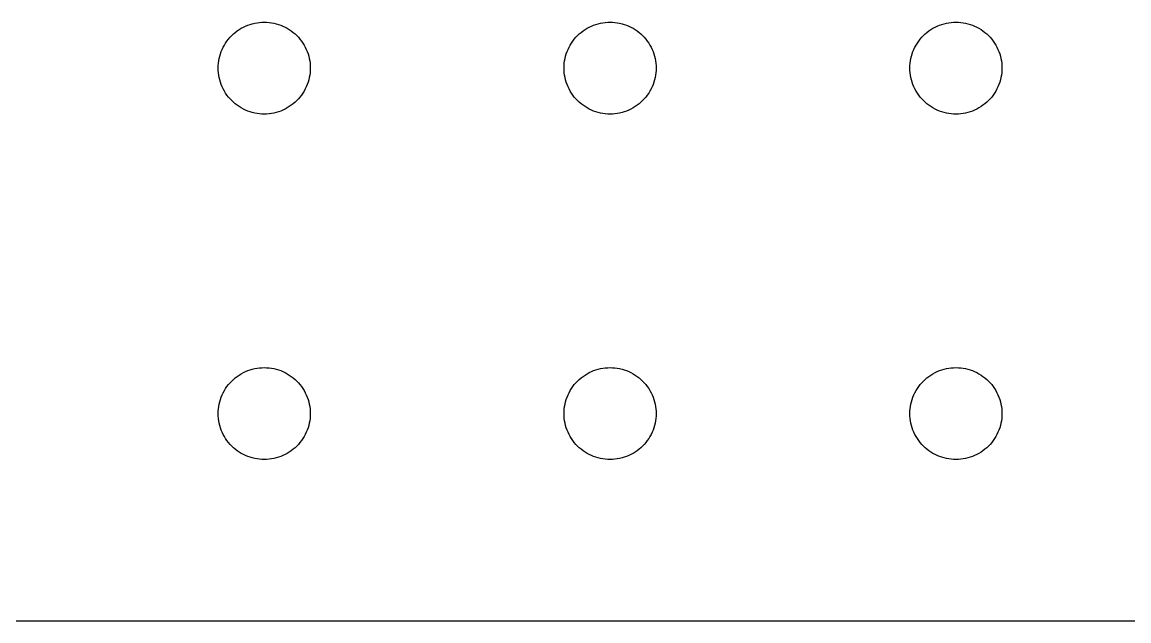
# Model space of a CAD drawing. Header units: metres. Extents: x 0 to 406, y 0 to 165.
# Drawn here: x 101.6 to 203.2, y 0 to 55 of the extents above; entities that cross this region are included whole.
import ezdxf

# ---------------------------------------------------------------- set-up
doc = ezdxf.new("R2010")
doc.units = ezdxf.units.M

msp = doc.modelspace()

# ---------------------------------------------------------------- linework, layer by layer
for p, q in [((122.519, 54.8182), (122.731, 54.881)), ((122.731, 54.881), (122.947, 54.9327)), ((122.947, 54.9327), (123.164, 54.973)), ((123.164, 54.973), (123.383, 55.0019)), ((123.383, 55.0019), (123.604, 55.0192)), ((123.604, 55.0192), (123.825, 55.025)), ((123.825, 55.025), (124.046, 55.0192)), ((124.046, 55.0192), (124.267, 55.0019)), ((124.267, 55.0019), (124.486, 54.973)), ((124.486, 54.973), (124.703, 54.9327)), ((124.703, 54.9327), (124.919, 54.881)), ((124.919, 54.881), (125.131, 54.8182)), ((154.269, 54.8182), (154.481, 54.881)), ((154.481, 54.881), (154.697, 54.9327)), ((154.697, 54.9327), (154.914, 54.973)), ((154.914, 54.973), (155.133, 55.0019)), ((155.133, 55.0019), (155.354, 55.0192)), ((155.354, 55.0192), (155.575, 55.025)), ((155.575, 55.025), (155.796, 55.0192)), ((155.796, 55.0192), (156.017, 55.0019)), ((156.017, 55.0019), (156.236, 54.973)), ((156.236, 54.973), (156.453, 54.9327)), ((156.453, 54.9327), (156.669, 54.881)), ((156.669, 54.881), (156.881, 54.8182)), ((186.019, 54.8182), (186.231, 54.881)), ((186.231, 54.881), (186.447, 54.9327)), ((186.447, 54.9327), (186.664, 54.973)), ((186.664, 54.973), (186.883, 55.0019)), ((186.883, 55.0019), (187.104, 55.0192)), ((187.104, 55.0192), (187.325, 55.025)), ((187.325, 55.025), (187.546, 55.0192)), ((187.546, 55.0192), (187.767, 55.0019)), ((187.767, 55.0019), (187.986, 54.973)), ((187.986, 54.973), (188.203, 54.9327)), ((188.203, 54.9327), (188.419, 54.881)), ((188.419, 54.881), (188.631, 54.8182)), ((120.837, 53.7875), (120.998, 53.9398)), ((120.998, 53.9398), (121.166, 54.0834)), ((121.166, 54.0834), (121.342, 54.2181)), ((121.342, 54.2181), (121.524, 54.3434)), ((121.524, 54.3434), (121.712, 54.459)), ((121.712, 54.459), (121.907, 54.5645)), ((121.907, 54.5645), (122.107, 54.6597)), ((122.107, 54.6597), (122.311, 54.7444)), ((122.311, 54.7444), (122.519, 54.8182)), ((125.131, 54.8182), (125.339, 54.7444)), ((125.339, 54.7444), (125.543, 54.6597)), ((125.543, 54.6597), (125.743, 54.5645)), ((125.743, 54.5645), (125.937, 54.459)), ((125.937, 54.459), (126.126, 54.3434)), ((126.126, 54.3434), (126.308, 54.2181)), ((126.308, 54.2181), (126.484, 54.0834)), ((126.484, 54.0834), (126.652, 53.9398)), ((126.652, 53.9398), (126.813, 53.7875)), ((152.587, 53.7875), (152.748, 53.9398)), ((152.748, 53.9398), (152.916, 54.0834)), ((152.916, 54.0834), (153.092, 54.2181)), ((153.092, 54.2181), (153.274, 54.3434)), ((153.274, 54.3434), (153.462, 54.459)), ((153.462, 54.459), (153.657, 54.5645)), ((153.657, 54.5645), (153.857, 54.6597)), ((153.857, 54.6597), (154.061, 54.7444)), ((154.061, 54.7444), (154.269, 54.8182)), ((156.881, 54.8182), (157.089, 54.7444)), ((157.089, 54.7444), (157.293, 54.6597)), ((157.293, 54.6597), (157.493, 54.5645)), ((157.493, 54.5645), (157.688, 54.459)), ((157.688, 54.459), (157.876, 54.3434)), ((157.876, 54.3434), (158.058, 54.2181)), ((158.058, 54.2181), (158.234, 54.0834)), ((158.234, 54.0834), (158.402, 53.9398)), ((158.402, 53.9398), (158.563, 53.7875)), ((184.337, 53.7875), (184.498, 53.9398)), ((184.498, 53.9398), (184.666, 54.0834)), ((184.666, 54.0834), (184.842, 54.2181)), ((184.842, 54.2181), (185.024, 54.3434)), ((185.024, 54.3434), (185.212, 54.459)), ((185.212, 54.459), (185.407, 54.5645)), ((185.407, 54.5645), (185.607, 54.6597)), ((185.607, 54.6597), (185.811, 54.7444)), ((185.811, 54.7444), (186.019, 54.8182)), ((188.631, 54.8182), (188.839, 54.7444)), ((188.839, 54.7444), (189.043, 54.6597)), ((189.043, 54.6597), (189.243, 54.5645)), ((189.243, 54.5645), (189.438, 54.459)), ((189.438, 54.459), (189.626, 54.3434)), ((189.626, 54.3434), (189.808, 54.2181)), ((189.808, 54.2181), (189.984, 54.0834)), ((189.984, 54.0834), (190.152, 53.9398)), ((190.152, 53.9398), (190.313, 53.7875)), ((120.06, 52.7181), (120.166, 52.9125)), ((120.166, 52.9125), (120.282, 53.1011)), ((120.282, 53.1011), (120.407, 53.2834)), ((120.407, 53.2834), (120.542, 53.4589)), ((120.542, 53.4589), (120.685, 53.6271)), ((120.685, 53.6271), (120.837, 53.7875)), ((126.813, 53.7875), (126.965, 53.6271)), ((126.965, 53.6271), (127.108, 53.4589)), ((127.108, 53.4589), (127.243, 53.2834)), ((127.243, 53.2834), (127.368, 53.1011)), ((127.368, 53.1011), (127.484, 52.9125)), ((127.484, 52.9125), (127.59, 52.7181)), ((151.81, 52.7181), (151.916, 52.9125)), ((151.916, 52.9125), (152.032, 53.1011)), ((152.032, 53.1011), (152.157, 53.2834)), ((152.157, 53.2834), (152.292, 53.4589)), ((152.292, 53.4589), (152.435, 53.6271)), ((152.435, 53.6271), (152.587, 53.7875)), ((158.563, 53.7875), (158.715, 53.6271)), ((158.715, 53.6271), (158.858, 53.4589)), ((158.858, 53.4589), (158.993, 53.2834)), ((158.993, 53.2834), (159.118, 53.1011)), ((159.118, 53.1011), (159.234, 52.9125)), ((159.234, 52.9125), (159.34, 52.7181)), ((183.56, 52.7181), (183.666, 52.9125)), ((183.666, 52.9125), (183.782, 53.1011)), ((183.782, 53.1011), (183.907, 53.2834)), ((183.907, 53.2834), (184.042, 53.4589)), ((184.042, 53.4589), (184.185, 53.6271)), ((184.185, 53.6271), (184.337, 53.7875)), ((190.313, 53.7875), (190.465, 53.6271)), ((190.465, 53.6271), (190.608, 53.4589)), ((190.608, 53.4589), (190.743, 53.2834)), ((190.743, 53.2834), (190.868, 53.1011)), ((190.868, 53.1011), (190.984, 52.9125)), ((190.984, 52.9125), (191.09, 52.7181)), ((119.692, 51.6784), (119.744, 51.8935)), ((119.744, 51.8935), (119.807, 52.1056)), ((119.807, 52.1056), (119.881, 52.3141)), ((119.881, 52.3141), (119.965, 52.5185)), ((119.965, 52.5185), (120.06, 52.7181)), ((127.59, 52.7181), (127.685, 52.5185)), ((127.685, 52.5185), (127.769, 52.3141)), ((127.769, 52.3141), (127.843, 52.1056)), ((127.843, 52.1056), (127.906, 51.8935)), ((127.906, 51.8935), (127.958, 51.6784)), ((151.442, 51.6784), (151.494, 51.8935)), ((151.494, 51.8935), (151.557, 52.1056)), ((151.557, 52.1056), (151.631, 52.3141)), ((151.631, 52.3141), (151.715, 52.5185)), ((151.715, 52.5185), (151.81, 52.7181)), ((159.34, 52.7181), (159.435, 52.5185)), ((159.435, 52.5185), (159.519, 52.3141)), ((159.519, 52.3141), (159.593, 52.1056)), ((159.593, 52.1056), (159.656, 51.8935)), ((159.656, 51.8935), (159.708, 51.6784)), ((183.192, 51.6784), (183.244, 51.8935)), ((183.244, 51.8935), (183.307, 52.1056)), ((183.307, 52.1056), (183.381, 52.3141)), ((183.381, 52.3141), (183.465, 52.5185)), ((183.465, 52.5185), (183.56, 52.7181)), ((191.09, 52.7181), (191.185, 52.5185)), ((191.185, 52.5185), (191.269, 52.3141)), ((191.269, 52.3141), (191.343, 52.1056)), ((191.343, 52.1056), (191.406, 51.8935)), ((191.406, 51.8935), (191.458, 51.6784)), ((119.6, 50.8), (119.606, 51.0211)), ((119.606, 50.5789), (119.6, 50.8)), ((119.606, 51.0211), (119.623, 51.2416)), ((119.623, 51.2416), (119.652, 51.4609)), ((119.652, 51.4609), (119.692, 51.6784)), ((127.958, 51.6784), (127.998, 51.4609)), ((127.998, 51.4609), (128.027, 51.2416)), ((128.027, 51.2416), (128.044, 51.0211)), ((128.044, 51.0211), (128.05, 50.8)), ((128.05, 50.8), (128.044, 50.5789)), ((151.35, 50.8), (151.356, 51.0211)), ((151.356, 50.5789), (151.35, 50.8)), ((151.356, 51.0211), (151.373, 51.2416)), ((151.373, 51.2416), (151.402, 51.4609)), ((151.402, 51.4609), (151.442, 51.6784)), ((159.708, 51.6784), (159.748, 51.4609)), ((159.748, 51.4609), (159.777, 51.2416)), ((159.777, 51.2416), (159.794, 51.0211)), ((159.794, 51.0211), (159.8, 50.8)), ((159.8, 50.8), (159.794, 50.5789)), ((183.1, 50.8), (183.106, 51.0211)), ((183.106, 50.5789), (183.1, 50.8)), ((183.106, 51.0211), (183.123, 51.2416)), ((183.123, 51.2416), (183.152, 51.4609)), ((183.152, 51.4609), (183.192, 51.6784)), ((191.458, 51.6784), (191.498, 51.4609)), ((191.498, 51.4609), (191.527, 51.2416)), ((191.527, 51.2416), (191.544, 51.0211)), ((191.544, 51.0211), (191.55, 50.8)), ((191.55, 50.8), (191.544, 50.5789)), ((119.623, 50.3584), (119.606, 50.5789)), ((119.652, 50.1391), (119.623, 50.3584)), ((119.692, 49.9216), (119.652, 50.1391)), ((119.744, 49.7065), (119.692, 49.9216)), ((127.958, 49.9216), (127.906, 49.7065)), ((127.998, 50.1391), (127.958, 49.9216)), ((128.027, 50.3584), (127.998, 50.1391)), ((128.044, 50.5789), (128.027, 50.3584)), ((151.373, 50.3584), (151.356, 50.5789)), ((151.402, 50.1391), (151.373, 50.3584)), ((151.442, 49.9216), (151.402, 50.1391)), ((151.494, 49.7065), (151.442, 49.9216)), ((159.708, 49.9216), (159.656, 49.7065)), ((159.748, 50.1391), (159.708, 49.9216)), ((159.777, 50.3584), (159.748, 50.1391)), ((159.794, 50.5789), (159.777, 50.3584)), ((183.123, 50.3584), (183.106, 50.5789)), ((183.152, 50.1391), (183.123, 50.3584)), ((183.192, 49.9216), (183.152, 50.1391)), ((183.244, 49.7065), (183.192, 49.9216)), ((191.458, 49.9216), (191.406, 49.7065)), ((191.498, 50.1391), (191.458, 49.9216)), ((191.527, 50.3584), (191.498, 50.1391)), ((191.544, 50.5789), (191.527, 50.3584)), ((119.807, 49.4944), (119.744, 49.7065)), ((119.881, 49.2859), (119.807, 49.4944)), ((119.965, 49.0815), (119.881, 49.2859)), ((120.06, 48.8819), (119.965, 49.0815)), ((120.166, 48.6875), (120.06, 48.8819)), ((127.59, 48.8819), (127.484, 48.6875)), ((127.685, 49.0815), (127.59, 48.8819)), ((127.769, 49.2859), (127.685, 49.0815)), ((127.843, 49.4944), (127.769, 49.2859)), ((127.906, 49.7065), (127.843, 49.4944)), ((151.557, 49.4944), (151.494, 49.7065)), ((151.631, 49.2859), (151.557, 49.4944)), ((151.715, 49.0815), (151.631, 49.2859)), ((151.81, 48.8819), (151.715, 49.0815)), ((151.916, 48.6875), (151.81, 48.8819)), ((159.34, 48.8819), (159.234, 48.6875)), ((159.435, 49.0815), (159.34, 48.8819)), ((159.519, 49.2859), (159.435, 49.0815)), ((159.593, 49.4944), (159.519, 49.2859)), ((159.656, 49.7065), (159.593, 49.4944)), ((183.307, 49.4944), (183.244, 49.7065)), ((183.381, 49.2859), (183.307, 49.4944)), ((183.465, 49.0815), (183.381, 49.2859)), ((183.56, 48.8819), (183.465, 49.0815)), ((183.666, 48.6875), (183.56, 48.8819)), ((191.09, 48.8819), (190.984, 48.6875)), ((191.185, 49.0815), (191.09, 48.8819)), ((191.269, 49.2859), (191.185, 49.0815)), ((191.343, 49.4944), (191.269, 49.2859)), ((191.406, 49.7065), (191.343, 49.4944)), ((120.282, 48.4989), (120.166, 48.6875)), ((120.407, 48.3166), (120.282, 48.4989)), ((120.542, 48.1411), (120.407, 48.3166)), ((120.685, 47.9729), (120.542, 48.1411)), ((120.837, 47.8125), (120.685, 47.9729)), ((120.998, 47.6602), (120.837, 47.8125)), ((126.813, 47.8125), (126.652, 47.6602)), ((126.965, 47.9729), (126.813, 47.8125)), ((127.108, 48.1411), (126.965, 47.9729)), ((127.243, 48.3166), (127.108, 48.1411)), ((127.368, 48.4989), (127.243, 48.3166)), ((127.484, 48.6875), (127.368, 48.4989)), ((152.032, 48.4989), (151.916, 48.6875)), ((152.157, 48.3166), (152.032, 48.4989)), ((152.292, 48.1411), (152.157, 48.3166)), ((152.435, 47.9729), (152.292, 48.1411)), ((152.587, 47.8125), (152.435, 47.9729)), ((152.748, 47.6602), (152.587, 47.8125)), ((158.563, 47.8125), (158.402, 47.6602)), ((158.715, 47.9729), (158.563, 47.8125)), ((158.858, 48.1411), (158.715, 47.9729)), ((158.993, 48.3166), (158.858, 48.1411)), ((159.118, 48.4989), (158.993, 48.3166)), ((159.234, 48.6875), (159.118, 48.4989)), ((183.782, 48.4989), (183.666, 48.6875)), ((183.907, 48.3166), (183.782, 48.4989)), ((184.042, 48.1411), (183.907, 48.3166)), ((184.185, 47.9729), (184.042, 48.1411)), ((184.337, 47.8125), (184.185, 47.9729)), ((184.498, 47.6602), (184.337, 47.8125)), ((190.313, 47.8125), (190.152, 47.6602)), ((190.465, 47.9729), (190.313, 47.8125)), ((190.608, 48.1411), (190.465, 47.9729)), ((190.743, 48.3166), (190.608, 48.1411)), ((190.868, 48.4989), (190.743, 48.3166)), ((190.984, 48.6875), (190.868, 48.4989)), ((121.166, 47.5166), (120.998, 47.6602)), ((121.342, 47.3819), (121.166, 47.5166)), ((121.524, 47.2566), (121.342, 47.3819)), ((121.712, 47.141), (121.524, 47.2566)), ((121.907, 47.0355), (121.712, 47.141)), ((122.107, 46.9403), (121.907, 47.0355)), ((122.311, 46.8556), (122.107, 46.9403)), ((122.519, 46.7818), (122.311, 46.8556)), ((122.731, 46.719), (122.519, 46.7818)), ((125.131, 46.7818), (124.919, 46.719)), ((125.339, 46.8556), (125.131, 46.7818)), ((125.543, 46.9403), (125.339, 46.8556)), ((125.743, 47.0355), (125.543, 46.9403)), ((125.937, 47.141), (125.743, 47.0355)), ((126.126, 47.2566), (125.937, 47.141)), ((126.308, 47.3819), (126.126, 47.2566)), ((126.484, 47.5166), (126.308, 47.3819)), ((126.652, 47.6602), (126.484, 47.5166)), ((152.916, 47.5166), (152.748, 47.6602)), ((153.092, 47.3819), (152.916, 47.5166)), ((153.274, 47.2566), (153.092, 47.3819)), ((153.462, 47.141), (153.274, 47.2566)), ((153.657, 47.0355), (153.462, 47.141)), ((153.857, 46.9403), (153.657, 47.0355)), ((154.061, 46.8556), (153.857, 46.9403)), ((154.269, 46.7818), (154.061, 46.8556)), ((154.481, 46.719), (154.269, 46.7818)), ((156.881, 46.7818), (156.669, 46.719)), ((157.089, 46.8556), (156.881, 46.7818)), ((157.293, 46.9403), (157.089, 46.8556)), ((157.493, 47.0355), (157.293, 46.9403)), ((157.688, 47.141), (157.493, 47.0355)), ((157.876, 47.2566), (157.688, 47.141)), ((158.058, 47.3819), (157.876, 47.2566)), ((158.234, 47.5166), (158.058, 47.3819)), ((158.402, 47.6602), (158.234, 47.5166)), ((184.666, 47.5166), (184.498, 47.6602)), ((184.842, 47.3819), (184.666, 47.5166)), ((185.024, 47.2566), (184.842, 47.3819)), ((185.212, 47.141), (185.024, 47.2566)), ((185.407, 47.0355), (185.212, 47.141)), ((185.607, 46.9403), (185.407, 47.0355)), ((185.811, 46.8556), (185.607, 46.9403)), ((186.019, 46.7818), (185.811, 46.8556)), ((186.231, 46.719), (186.019, 46.7818)), ((188.631, 46.7818), (188.419, 46.719)), ((188.839, 46.8556), (188.631, 46.7818)), ((189.043, 46.9403), (188.839, 46.8556)), ((189.243, 47.0355), (189.043, 46.9403)), ((189.438, 47.141), (189.243, 47.0355)), ((189.626, 47.2566), (189.438, 47.141)), ((189.808, 47.3819), (189.626, 47.2566)), ((189.984, 47.5166), (189.808, 47.3819)), ((190.152, 47.6602), (189.984, 47.5166)), ((122.947, 46.6673), (122.731, 46.719)), ((123.164, 46.627), (122.947, 46.6673)), ((123.383, 46.5981), (123.164, 46.627)), ((123.604, 46.5808), (123.383, 46.5981)), ((123.825, 46.575), (123.604, 46.5808)), ((124.046, 46.5808), (123.825, 46.575)), ((124.267, 46.5981), (124.046, 46.5808)), ((124.486, 46.627), (124.267, 46.5981)), ((124.703, 46.6673), (124.486, 46.627)), ((124.919, 46.719), (124.703, 46.6673)), ((154.697, 46.6673), (154.481, 46.719)), ((154.914, 46.627), (154.697, 46.6673)), ((155.133, 46.5981), (154.914, 46.627)), ((155.354, 46.5808), (155.133, 46.5981)), ((155.575, 46.575), (155.354, 46.5808)), ((155.796, 46.5808), (155.575, 46.575)), ((156.017, 46.5981), (155.796, 46.5808)), ((156.236, 46.627), (156.017, 46.5981)), ((156.453, 46.6673), (156.236, 46.627)), ((156.669, 46.719), (156.453, 46.6673)), ((186.447, 46.6673), (186.231, 46.719)), ((186.664, 46.627), (186.447, 46.6673)), ((186.883, 46.5981), (186.664, 46.627)), ((187.104, 46.5808), (186.883, 46.5981)), ((187.325, 46.575), (187.104, 46.5808)), ((187.546, 46.5808), (187.325, 46.575)), ((187.767, 46.5981), (187.546, 46.5808)), ((187.986, 46.627), (187.767, 46.5981)), ((188.203, 46.6673), (187.986, 46.627)), ((188.419, 46.719), (188.203, 46.6673)), ((121.166, 22.3334), (121.342, 22.4681)), ((121.342, 22.4681), (121.524, 22.5934)), ((121.524, 22.5934), (121.712, 22.709)), ((121.712, 22.709), (121.907, 22.8145)), ((121.907, 22.8145), (122.107, 22.9097)), ((122.107, 22.9097), (122.311, 22.9944)), ((122.311, 22.9944), (122.519, 23.0682)), ((122.519, 23.0682), (122.731, 23.131)), ((122.731, 23.131), (122.947, 23.1827)), ((122.947, 23.1827), (123.164, 23.223)), ((123.164, 23.223), (123.383, 23.2519)), ((123.383, 23.2519), (123.604, 23.2692)), ((123.604, 23.2692), (123.825, 23.275)), ((123.825, 23.275), (124.046, 23.2692)), ((124.046, 23.2692), (124.267, 23.2519)), ((124.267, 23.2519), (124.486, 23.223)), ((124.486, 23.223), (124.703, 23.1827)), ((124.703, 23.1827), (124.919, 23.131)), ((124.919, 23.131), (125.131, 23.0682)), ((125.131, 23.0682), (125.339, 22.9944)), ((125.339, 22.9944), (125.543, 22.9097)), ((125.543, 22.9097), (125.743, 22.8145)), ((125.743, 22.8145), (125.937, 22.709)), ((125.937, 22.709), (126.126, 22.5934)), ((126.126, 22.5934), (126.308, 22.4681)), ((126.308, 22.4681), (126.484, 22.3334)), ((152.916, 22.3334), (153.092, 22.4681)), ((153.092, 22.4681), (153.274, 22.5934)), ((153.274, 22.5934), (153.462, 22.709)), ((153.462, 22.709), (153.657, 22.8145)), ((153.657, 22.8145), (153.857, 22.9097)), ((153.857, 22.9097), (154.061, 22.9944)), ((154.061, 22.9944), (154.269, 23.0682)), ((154.269, 23.0682), (154.481, 23.131)), ((154.481, 23.131), (154.697, 23.1827)), ((154.697, 23.1827), (154.914, 23.223)), ((154.914, 23.223), (155.133, 23.2519)), ((155.133, 23.2519), (155.354, 23.2692)), ((155.354, 23.2692), (155.575, 23.275)), ((155.575, 23.275), (155.796, 23.2692)), ((155.796, 23.2692), (156.017, 23.2519)), ((156.017, 23.2519), (156.236, 23.223)), ((156.236, 23.223), (156.453, 23.1827)), ((156.453, 23.1827), (156.669, 23.131)), ((156.669, 23.131), (156.881, 23.0682)), ((156.881, 23.0682), (157.089, 22.9944)), ((157.089, 22.9944), (157.293, 22.9097)), ((157.293, 22.9097), (157.493, 22.8145)), ((157.493, 22.8145), (157.688, 22.709)), ((157.688, 22.709), (157.876, 22.5934)), ((157.876, 22.5934), (158.058, 22.4681)), ((158.058, 22.4681), (158.234, 22.3334)), ((184.666, 22.3334), (184.842, 22.4681)), ((184.842, 22.4681), (185.024, 22.5934)), ((185.024, 22.5934), (185.212, 22.709)), ((185.212, 22.709), (185.407, 22.8145)), ((185.407, 22.8145), (185.607, 22.9097)), ((185.607, 22.9097), (185.811, 22.9944)), ((185.811, 22.9944), (186.019, 23.0682)), ((186.019, 23.0682), (186.231, 23.131)), ((186.231, 23.131), (186.447, 23.1827)), ((186.447, 23.1827), (186.664, 23.223)), ((186.664, 23.223), (186.883, 23.2519)), ((186.883, 23.2519), (187.104, 23.2692)), ((187.104, 23.2692), (187.325, 23.275)), ((187.325, 23.275), (187.546, 23.2692)), ((187.546, 23.2692), (187.767, 23.2519)), ((187.767, 23.2519), (187.986, 23.223)), ((187.986, 23.223), (188.203, 23.1827)), ((188.203, 23.1827), (188.419, 23.131)), ((188.419, 23.131), (188.631, 23.0682)), ((188.631, 23.0682), (188.839, 22.9944)), ((188.839, 22.9944), (189.043, 22.9097)), ((189.043, 22.9097), (189.243, 22.8145)), ((189.243, 22.8145), (189.438, 22.709)), ((189.438, 22.709), (189.626, 22.5934)), ((189.626, 22.5934), (189.808, 22.4681)), ((189.808, 22.4681), (189.984, 22.3334)), ((120.166, 21.1625), (120.282, 21.3511)), ((120.282, 21.3511), (120.407, 21.5334)), ((120.407, 21.5334), (120.542, 21.7089)), ((120.542, 21.7089), (120.685, 21.8771)), ((120.685, 21.8771), (120.837, 22.0375)), ((120.837, 22.0375), (120.998, 22.1898)), ((120.998, 22.1898), (121.166, 22.3334)), ((126.484, 22.3334), (126.652, 22.1898)), ((126.652, 22.1898), (126.813, 22.0375)), ((126.813, 22.0375), (126.965, 21.8771)), ((126.965, 21.8771), (127.108, 21.7089)), ((127.108, 21.7089), (127.243, 21.5334)), ((127.243, 21.5334), (127.368, 21.3511)), ((127.368, 21.3511), (127.484, 21.1625)), ((151.916, 21.1625), (152.032, 21.3511)), ((152.032, 21.3511), (152.157, 21.5334)), ((152.157, 21.5334), (152.292, 21.7089)), ((152.292, 21.7089), (152.435, 21.8771)), ((152.435, 21.8771), (152.587, 22.0375)), ((152.587, 22.0375), (152.748, 22.1898)), ((152.748, 22.1898), (152.916, 22.3334)), ((158.234, 22.3334), (158.402, 22.1898)), ((158.402, 22.1898), (158.563, 22.0375)), ((158.563, 22.0375), (158.715, 21.8771)), ((158.715, 21.8771), (158.858, 21.7089)), ((158.858, 21.7089), (158.993, 21.5334)), ((158.993, 21.5334), (159.118, 21.3511)), ((159.118, 21.3511), (159.234, 21.1625)), ((183.666, 21.1625), (183.782, 21.3511)), ((183.782, 21.3511), (183.907, 21.5334)), ((183.907, 21.5334), (184.042, 21.7089)), ((184.042, 21.7089), (184.185, 21.8771)), ((184.185, 21.8771), (184.337, 22.0375)), ((184.337, 22.0375), (184.498, 22.1898)), ((184.498, 22.1898), (184.666, 22.3334)), ((189.984, 22.3334), (190.152, 22.1898)), ((190.152, 22.1898), (190.313, 22.0375)), ((190.313, 22.0375), (190.465, 21.8771)), ((190.465, 21.8771), (190.608, 21.7089)), ((190.608, 21.7089), (190.743, 21.5334)), ((190.743, 21.5334), (190.868, 21.3511)), ((190.868, 21.3511), (190.984, 21.1625)), ((119.744, 20.1435), (119.807, 20.3556)), ((119.807, 20.3556), (119.881, 20.5641)), ((119.881, 20.5641), (119.965, 20.7685)), ((119.965, 20.7685), (120.06, 20.9681)), ((120.06, 20.9681), (120.166, 21.1625)), ((127.484, 21.1625), (127.59, 20.9681)), ((127.59, 20.9681), (127.685, 20.7685)), ((127.685, 20.7685), (127.769, 20.5641)), ((127.769, 20.5641), (127.843, 20.3556)), ((127.843, 20.3556), (127.906, 20.1435)), ((151.494, 20.1435), (151.557, 20.3556)), ((151.557, 20.3556), (151.631, 20.5641)), ((151.631, 20.5641), (151.715, 20.7685)), ((151.715, 20.7685), (151.81, 20.9681)), ((151.81, 20.9681), (151.916, 21.1625)), ((159.234, 21.1625), (159.34, 20.9681)), ((159.34, 20.9681), (159.435, 20.7685)), ((159.435, 20.7685), (159.519, 20.5641)), ((159.519, 20.5641), (159.593, 20.3556)), ((159.593, 20.3556), (159.656, 20.1435)), ((183.244, 20.1435), (183.307, 20.3556)), ((183.307, 20.3556), (183.381, 20.5641)), ((183.381, 20.5641), (183.465, 20.7685)), ((183.465, 20.7685), (183.56, 20.9681)), ((183.56, 20.9681), (183.666, 21.1625)), ((190.984, 21.1625), (191.09, 20.9681)), ((191.09, 20.9681), (191.185, 20.7685)), ((191.185, 20.7685), (191.269, 20.5641)), ((191.269, 20.5641), (191.343, 20.3556)), ((191.343, 20.3556), (191.406, 20.1435)), ((119.606, 19.2711), (119.623, 19.4916)), ((119.623, 19.4916), (119.652, 19.7109)), ((119.652, 19.7109), (119.692, 19.9284)), ((119.692, 19.9284), (119.744, 20.1435)), ((127.906, 20.1435), (127.958, 19.9284)), ((127.958, 19.9284), (127.998, 19.7109)), ((127.998, 19.7109), (128.027, 19.4916)), ((128.027, 19.4916), (128.044, 19.2711)), ((151.356, 19.2711), (151.373, 19.4916)), ((151.373, 19.4916), (151.402, 19.7109)), ((151.402, 19.7109), (151.442, 19.9284)), ((151.442, 19.9284), (151.494, 20.1435)), ((159.656, 20.1435), (159.708, 19.9284)), ((159.708, 19.9284), (159.748, 19.7109)), ((159.748, 19.7109), (159.777, 19.4916)), ((159.777, 19.4916), (159.794, 19.2711)), ((183.106, 19.2711), (183.123, 19.4916)), ((183.123, 19.4916), (183.152, 19.7109)), ((183.152, 19.7109), (183.192, 19.9284)), ((183.192, 19.9284), (183.244, 20.1435)), ((191.406, 20.1435), (191.458, 19.9284)), ((191.458, 19.9284), (191.498, 19.7109)), ((191.498, 19.7109), (191.527, 19.4916)), ((191.527, 19.4916), (191.544, 19.2711)), ((119.6, 19.05), (119.606, 19.2711)), ((119.606, 18.8289), (119.6, 19.05)), ((119.623, 18.6084), (119.606, 18.8289)), ((119.652, 18.3891), (119.623, 18.6084)), ((119.692, 18.1716), (119.652, 18.3891)), ((127.998, 18.3891), (127.958, 18.1716)), ((128.027, 18.6084), (127.998, 18.3891)), ((128.044, 18.8289), (128.027, 18.6084)), ((128.044, 19.2711), (128.05, 19.05)), ((128.05, 19.05), (128.044, 18.8289)), ((151.35, 19.05), (151.356, 19.2711)), ((151.356, 18.8289), (151.35, 19.05)), ((151.373, 18.6084), (151.356, 18.8289)), ((151.402, 18.3891), (151.373, 18.6084)), ((151.442, 18.1716), (151.402, 18.3891)), ((159.748, 18.3891), (159.708, 18.1716)), ((159.777, 18.6084), (159.748, 18.3891)), ((159.794, 18.8289), (159.777, 18.6084)), ((159.794, 19.2711), (159.8, 19.05)), ((159.8, 19.05), (159.794, 18.8289)), ((183.1, 19.05), (183.106, 19.2711)), ((183.106, 18.8289), (183.1, 19.05)), ((183.123, 18.6084), (183.106, 18.8289)), ((183.152, 18.3891), (183.123, 18.6084)), ((183.192, 18.1716), (183.152, 18.3891)), ((191.498, 18.3891), (191.458, 18.1716)), ((191.527, 18.6084), (191.498, 18.3891)), ((191.544, 18.8289), (191.527, 18.6084)), ((191.544, 19.2711), (191.55, 19.05)), ((191.55, 19.05), (191.544, 18.8289)), ((119.744, 17.9565), (119.692, 18.1716)), ((119.807, 17.7444), (119.744, 17.9565)), ((119.881, 17.5359), (119.807, 17.7444)), ((119.965, 17.3315), (119.881, 17.5359)), ((120.06, 17.1319), (119.965, 17.3315)), ((127.685, 17.3315), (127.59, 17.1319)), ((127.769, 17.5359), (127.685, 17.3315)), ((127.843, 17.7444), (127.769, 17.5359)), ((127.906, 17.9565), (127.843, 17.7444)), ((127.958, 18.1716), (127.906, 17.9565)), ((151.494, 17.9565), (151.442, 18.1716)), ((151.557, 17.7444), (151.494, 17.9565)), ((151.631, 17.5359), (151.557, 17.7444)), ((151.715, 17.3315), (151.631, 17.5359)), ((151.81, 17.1319), (151.715, 17.3315)), ((159.435, 17.3315), (159.34, 17.1319)), ((159.519, 17.5359), (159.435, 17.3315)), ((159.593, 17.7444), (159.519, 17.5359)), ((159.656, 17.9565), (159.593, 17.7444)), ((159.708, 18.1716), (159.656, 17.9565)), ((183.244, 17.9565), (183.192, 18.1716)), ((183.307, 17.7444), (183.244, 17.9565)), ((183.381, 17.5359), (183.307, 17.7444)), ((183.465, 17.3315), (183.381, 17.5359)), ((183.56, 17.1319), (183.465, 17.3315)), ((191.185, 17.3315), (191.09, 17.1319)), ((191.269, 17.5359), (191.185, 17.3315)), ((191.343, 17.7444), (191.269, 17.5359)), ((191.406, 17.9565), (191.343, 17.7444)), ((191.458, 18.1716), (191.406, 17.9565)), ((120.166, 16.9375), (120.06, 17.1319)), ((120.282, 16.7489), (120.166, 16.9375)), ((120.407, 16.5666), (120.282, 16.7489)), ((120.542, 16.3911), (120.407, 16.5666)), ((120.685, 16.2229), (120.542, 16.3911)), ((127.108, 16.3911), (126.965, 16.2229)), ((127.243, 16.5666), (127.108, 16.3911)), ((127.368, 16.7489), (127.243, 16.5666)), ((127.484, 16.9375), (127.368, 16.7489)), ((127.59, 17.1319), (127.484, 16.9375)), ((151.916, 16.9375), (151.81, 17.1319)), ((152.032, 16.7489), (151.916, 16.9375)), ((152.157, 16.5666), (152.032, 16.7489)), ((152.292, 16.3911), (152.157, 16.5666)), ((152.435, 16.2229), (152.292, 16.3911)), ((158.858, 16.3911), (158.715, 16.2229)), ((158.993, 16.5666), (158.858, 16.3911)), ((159.118, 16.7489), (158.993, 16.5666)), ((159.234, 16.9375), (159.118, 16.7489)), ((159.34, 17.1319), (159.234, 16.9375)), ((183.666, 16.9375), (183.56, 17.1319)), ((183.782, 16.7489), (183.666, 16.9375)), ((183.907, 16.5666), (183.782, 16.7489)), ((184.042, 16.3911), (183.907, 16.5666)), ((184.185, 16.2229), (184.042, 16.3911)), ((190.608, 16.3911), (190.465, 16.2229)), ((190.743, 16.5666), (190.608, 16.3911)), ((190.868, 16.7489), (190.743, 16.5666)), ((190.984, 16.9375), (190.868, 16.7489)), ((191.09, 17.1319), (190.984, 16.9375)), ((120.837, 16.0625), (120.685, 16.2229)), ((120.998, 15.9102), (120.837, 16.0625)), ((121.166, 15.7666), (120.998, 15.9102)), ((121.342, 15.6319), (121.166, 15.7666)), ((121.524, 15.5066), (121.342, 15.6319)), ((121.712, 15.391), (121.524, 15.5066)), ((121.907, 15.2855), (121.712, 15.391)), ((122.107, 15.1903), (121.907, 15.2855)), ((125.743, 15.2855), (125.543, 15.1903)), ((125.937, 15.391), (125.743, 15.2855)), ((126.126, 15.5066), (125.937, 15.391)), ((126.308, 15.6319), (126.126, 15.5066)), ((126.484, 15.7666), (126.308, 15.6319)), ((126.652, 15.9102), (126.484, 15.7666)), ((126.813, 16.0625), (126.652, 15.9102)), ((126.965, 16.2229), (126.813, 16.0625)), ((152.587, 16.0625), (152.435, 16.2229)), ((152.748, 15.9102), (152.587, 16.0625)), ((152.916, 15.7666), (152.748, 15.9102)), ((153.092, 15.6319), (152.916, 15.7666)), ((153.274, 15.5066), (153.092, 15.6319)), ((153.462, 15.391), (153.274, 15.5066)), ((153.657, 15.2855), (153.462, 15.391)), ((153.857, 15.1903), (153.657, 15.2855)), ((157.493, 15.2855), (157.293, 15.1903)), ((157.688, 15.391), (157.493, 15.2855)), ((157.876, 15.5066), (157.688, 15.391)), ((158.058, 15.6319), (157.876, 15.5066)), ((158.234, 15.7666), (158.058, 15.6319)), ((158.402, 15.9102), (158.234, 15.7666)), ((158.563, 16.0625), (158.402, 15.9102)), ((158.715, 16.2229), (158.563, 16.0625)), ((184.337, 16.0625), (184.185, 16.2229)), ((184.498, 15.9102), (184.337, 16.0625)), ((184.666, 15.7666), (184.498, 15.9102)), ((184.842, 15.6319), (184.666, 15.7666)), ((185.024, 15.5066), (184.842, 15.6319)), ((185.212, 15.391), (185.024, 15.5066)), ((185.407, 15.2855), (185.212, 15.391)), ((185.607, 15.1903), (185.407, 15.2855)), ((189.243, 15.2855), (189.043, 15.1903)), ((189.438, 15.391), (189.243, 15.2855)), ((189.626, 15.5066), (189.438, 15.391)), ((189.808, 15.6319), (189.626, 15.5066)), ((189.984, 15.7666), (189.808, 15.6319)), ((190.152, 15.9102), (189.984, 15.7666)), ((190.313, 16.0625), (190.152, 15.9102)), ((190.465, 16.2229), (190.313, 16.0625)), ((122.311, 15.1056), (122.107, 15.1903)), ((122.519, 15.0318), (122.311, 15.1056)), ((122.731, 14.969), (122.519, 15.0318)), ((122.947, 14.9173), (122.731, 14.969)), ((123.164, 14.877), (122.947, 14.9173)), ((123.383, 14.8481), (123.164, 14.877)), ((123.604, 14.8308), (123.383, 14.8481)), ((123.825, 14.825), (123.604, 14.8308)), ((124.046, 14.8308), (123.825, 14.825)), ((124.267, 14.8481), (124.046, 14.8308)), ((124.486, 14.877), (124.267, 14.8481)), ((124.703, 14.9173), (124.486, 14.877)), ((124.919, 14.969), (124.703, 14.9173)), ((125.131, 15.0318), (124.919, 14.969)), ((125.339, 15.1056), (125.131, 15.0318)), ((125.543, 15.1903), (125.339, 15.1056)), ((154.061, 15.1056), (153.857, 15.1903)), ((154.269, 15.0318), (154.061, 15.1056)), ((154.481, 14.969), (154.269, 15.0318)), ((154.697, 14.9173), (154.481, 14.969)), ((154.914, 14.877), (154.697, 14.9173)), ((155.133, 14.8481), (154.914, 14.877)), ((155.354, 14.8308), (155.133, 14.8481)), ((155.575, 14.825), (155.354, 14.8308)), ((155.796, 14.8308), (155.575, 14.825)), ((156.017, 14.8481), (155.796, 14.8308)), ((156.236, 14.877), (156.017, 14.8481)), ((156.453, 14.9173), (156.236, 14.877)), ((156.669, 14.969), (156.453, 14.9173)), ((156.881, 15.0318), (156.669, 14.969)), ((157.089, 15.1056), (156.881, 15.0318)), ((157.293, 15.1903), (157.089, 15.1056)), ((185.811, 15.1056), (185.607, 15.1903)), ((186.019, 15.0318), (185.811, 15.1056)), ((186.231, 14.969), (186.019, 15.0318)), ((186.447, 14.9173), (186.231, 14.969)), ((186.664, 14.877), (186.447, 14.9173)), ((186.883, 14.8481), (186.664, 14.877)), ((187.104, 14.8308), (186.883, 14.8481)), ((187.325, 14.825), (187.104, 14.8308)), ((187.546, 14.8308), (187.325, 14.825)), ((187.767, 14.8481), (187.546, 14.8308)), ((187.986, 14.877), (187.767, 14.8481)), ((188.203, 14.9173), (187.986, 14.877)), ((188.419, 14.969), (188.203, 14.9173)), ((188.631, 15.0318), (188.419, 14.969)), ((188.839, 15.1056), (188.631, 15.0318)), ((189.043, 15.1903), (188.839, 15.1056)), ((0, 0), (406.4, 0))]:
    msp.add_line(p, q)

doc.saveas('drawing.dxf')
